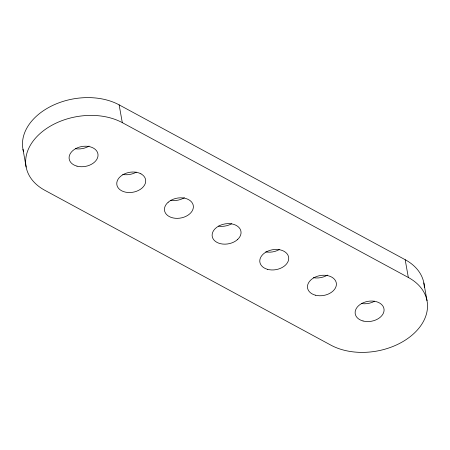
<?xml version="1.0" encoding="UTF-8"?>
<svg xmlns="http://www.w3.org/2000/svg" width="450" height="450" viewBox="0 0 450 450"><rect width="100%" height="100%" fill="white"/><g stroke="black" fill="none" stroke-linecap="round" stroke-linejoin="round"><path stroke-width="0.67" d="M23.569 151.751A58.387 40.41 -10.1 0 1 51.806 105.874A58.387 40.41 -10.1 0 1 119.132 104.861L405.169 259.701A58.387 40.41 -10.1 0 1 424.339 287.364M122.299 122.642L408.336 277.481A58.387 40.41 -10.1 0 1 412.661 334.62A58.387 40.41 -10.1 0 1 330.868 345.139L44.831 190.299A58.387 40.41 -10.1 0 1 40.506 133.161A58.387 40.41 -10.1 0 1 122.299 122.642L119.132 104.861M423.855 282.943L427.022 300.724M405.169 259.701L408.336 277.481M22.978 149.276L26.145 167.057M231.621 223.751A14.597 10.103 -10.1 0 1 218.588 226.153M279.298 249.559A14.597 10.103 -10.1 0 1 265.731 251.865M184.416 197.668A14.597 10.103 -10.1 0 1 174.234 200.571L172.001 200.486A14.597 10.103 -10.1 0 1 170.381 200.256M136.277 172.136A14.597 10.103 -10.1 0 1 122.709 174.448M89.066 146.053A14.597 10.103 -10.1 0 1 75.572 148.736M374.642 301.168A14.597 10.103 -10.1 0 1 361.609 303.57M327.431 275.085A14.597 10.103 -10.1 0 1 313.402 277.673M168.148 202.258L166.764 203.653A14.597 10.103 -10.1 0 0 175.168 218.267L177.407 218.351A14.597 10.103 -10.1 0 0 188.027 215.162L189.675 213.913A14.597 10.103 -10.1 0 0 184.792 198.242L182.649 197.904A14.597 10.103 -10.1 0 0 168.148 202.258M237.347 239.715L235.699 240.969A14.597 10.103 -10.1 0 1 216.9 242.347L215.336 241.329A14.597 10.103 -10.1 0 1 215.094 228.746A14.597 10.103 -10.1 0 1 232.464 224.044L234.461 224.623A14.597 10.103 -10.1 0 1 237.347 239.715M140.923 173.818L139.118 173.014A14.597 10.103 -10.1 0 0 120.471 176.451A14.597 10.103 -10.1 0 0 119.987 189.72L121.556 190.732A14.597 10.103 -10.1 0 0 142.003 188.106A14.597 10.103 -10.1 0 0 140.923 173.818M76.995 166.151A14.597 10.103 -10.1 0 0 98.021 154.614A14.597 10.103 -10.1 0 0 75.673 148.652A14.597 10.103 -10.1 0 0 76.995 166.151M363.037 320.985A14.597 10.103 -10.1 0 0 384.064 309.448A14.597 10.103 -10.1 0 0 361.71 303.491A14.597 10.103 -10.1 0 0 363.037 320.985M267.688 269.376A14.597 10.103 -10.1 0 0 288.714 257.839A14.597 10.103 -10.1 0 0 266.366 251.876A14.597 10.103 -10.1 0 0 267.688 269.376M315.36 295.178A14.597 10.103 -10.1 0 0 336.386 283.641A14.597 10.103 -10.1 0 0 314.038 277.684A14.597 10.103 -10.1 0 0 315.36 295.178"/></g></svg>
